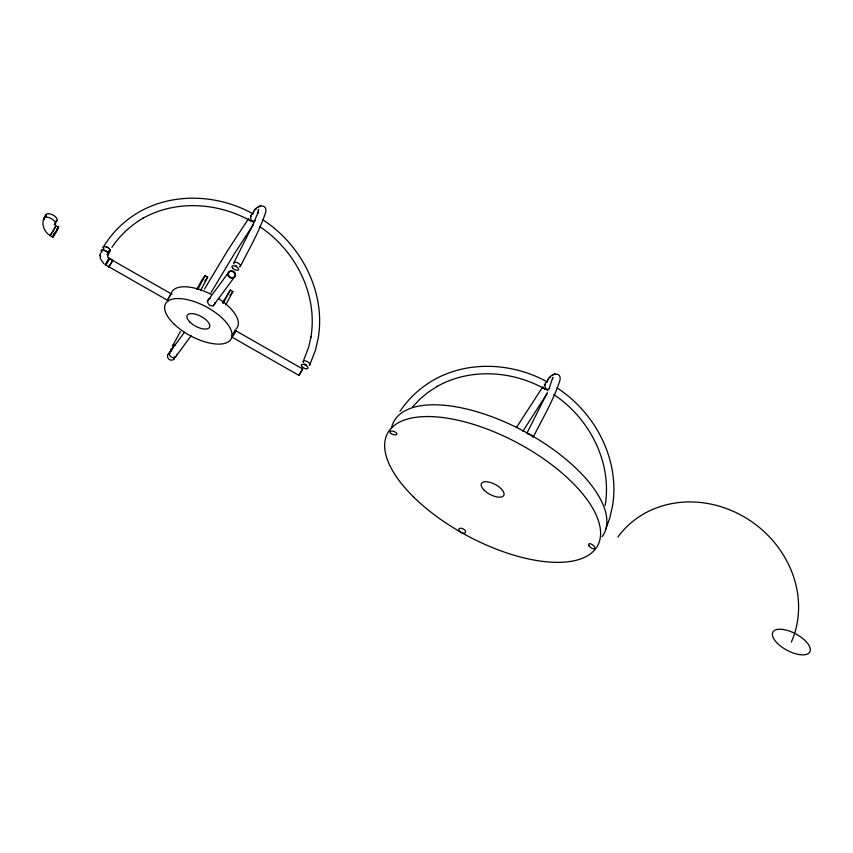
<?xml version="1.0" encoding="UTF-8"?>
<svg xmlns="http://www.w3.org/2000/svg" width="853" height="853" viewBox="0 0 853 853"><rect width="100%" height="100%" fill="white"/><g stroke="black" fill="none" stroke-linecap="round" stroke-linejoin="round"><path stroke-width="1.28" d="M103.831 263.705L100.323 258.576L100.27 253.096M99.886 255.719L99.918 255.1M250.675 216.993L250.75 216.321A2.751 1.621 -83.2 0 1 251.731 214.348L252.253 214.028M544.939 385.119L545.014 384.447A2.751 1.621 -83.2 0 1 545.995 382.464L546.517 382.155M105.847 265.304L106.177 264.163M109.77 258.619L105.868 265.283M605.15 505.573C612.422 462.529 589.551 418.205 553.757 394.587M168.35 300.789L105.218 264.707L105.431 264.067M105.218 264.707L108.896 258.246L172.029 294.317M234.65 330.09L302.719 368.986L299.04 375.448L299.68 373.966M54.795 224.734L56.959 220.447M112.159 260.57C113.694 260.005 104.077 274.303 111.338 262.692M57.535 229.041L53.696 235.023M605.843 529.041L609.735 518.176L612.465 506.277C620.248 460.257 595.565 412.863 557.094 387.923M108.779 266.552L108.736 266.36M549.257 388.254L552.787 377.357L552.883 378.86M303.305 361.214L308.551 347.512L311.004 336.882L310.887 337.447C318.158 294.402 295.287 250.078 259.493 226.461M309.767 364.903L315.471 350.05L318.201 338.161C325.985 292.131 301.301 244.736 262.831 219.797M547.168 392.945L526.951 433.111M54.165 233.989L54.56 233.242M169.321 296.695L169.928 295.533M168.627 298.049L167.721 299.702M233.935 262.628L252.904 224.819L258.064 212.344L257.617 213.602L258.523 209.23L258.619 210.734M240.386 266.317C249.332 248.49 259.675 231.088 265.752 212.002C267.458 202.342 254.866 205.776 253.106 212.568L253.949 211.565M299.787 373.763L300.501 372.441M533.402 436.789C542.775 418.194 553.629 400.046 560.016 380.129C561.722 370.469 549.129 373.902 547.37 380.694L548.212 379.692M111.679 262.329L112.575 260.208M46.297 214.348C40.411 220.895 42.842 231.259 49.869 235.343A6.152 0.597 -57.2 0 0 55.072 227.783M110.037 250.771L107.659 256.54A2.442 2.175 40.4 0 0 107.958 257.371L112.479 260.218M196.776 289.455L201.564 280.488L205.125 275.668L207.706 277.14L200.519 290.596M197.939 289.124L205.125 275.668M222.548 302.719L230.289 290.041L232.869 291.523L225.682 304.979M223.102 303.497L230.289 290.041M172.775 345.572L180.399 331.561M170.173 295.085L171.197 293.603M300.629 372.217L301.034 371.524M204.496 289.039L227.794 250.27L248.554 218.656M210.947 292.728L234.255 253.959L253.096 225.032M301.546 370.66L302.111 369.775M516.417 427.545L542.817 386.782M522.878 431.234L547.359 393.158M103.405 246.997C112.031 232.549 124.431 220.522 138.975 212.098C173.799 192.106 218.453 194.569 253.032 213.826M108.384 258.885L108.907 258.278M56.703 229.713L57.258 228.999M204.859 281L207.706 277.14M168.126 354.432L184.429 332.307M207.194 301.45L228.935 271.968M174.065 358.91L191.147 335.751M213.133 305.939L234.874 276.457A3.721 3.327 36.4 0 0 232.165 270.796A3.721 3.327 36.4 0 0 228.668 275.38A3.721 3.327 36.4 0 0 234.874 276.457M230.022 295.373L232.869 291.523M111.882 247.423C119.868 235.417 130.626 225.416 143.08 218.176L142.579 218.464C175.611 199.709 217.771 202.438 250.377 220.767M399.961 411.413C408.48 398.607 419.953 387.934 433.239 380.225C468.073 360.233 512.717 362.696 547.295 381.952A5.96 3.529 -83.2 0 0 546.517 382.048M167.38 300.373L171.25 293.656M255.463 209.774L256.327 208.75M549.727 377.9L550.59 376.877M412.543 406.924L419.932 399.119L428.227 392.22L437.344 386.302L436.843 386.59C469.875 367.835 512.035 370.565 544.64 388.883M250.633 216.289L251.187 215.969M545.078 384.308L545.643 384.01M552.435 375.075L553.629 374.446M553.768 374.403L554.972 373.763M258.171 206.948L260.709 205.637M253.725 222.558L252.008 221.375M547.989 390.685L546.272 389.501M232.123 337.223L299.04 375.448M55.925 225.864L56.98 226.482M57.514 226.791L58.217 227.207M53.366 234.98L53.888 235.289L52.929 237.091L50.124 235.439M617.903 537.038A101.944 91.196 36.4 0 1 745.842 517.899A101.944 91.196 36.4 0 1 791.349 642.053M103.682 248.692A3.924 1.738 28.1 0 1 104.62 246.432A3.924 1.738 28.1 0 1 109.525 248.895A3.924 1.738 28.1 0 1 108.747 251.23M101.72 252.061A3.924 1.738 28.1 0 1 102.808 249.918A3.924 1.738 28.1 0 1 107.627 252.339A3.924 1.738 28.1 0 1 107.02 254.716A3.721 1.653 28.1 0 0 107.425 252.36A3.721 1.653 28.1 0 0 102.925 250.1A3.721 1.653 28.1 0 0 101.763 252.008M172.828 346.734A3.721 1.653 28.1 0 1 175.355 345.369M171.506 351.041A3.721 1.653 28.1 0 1 172.69 348.717M251.614 221.034A5.939 3.998 -35.1 0 1 248.852 219.285M251.902 221.066A6.131 3.625 -83.2 0 1 250.611 217.014M252.253 213.922A5.96 3.529 -83.2 0 1 252.936 213.89M255.431 220.65A5.939 3.998 -35.1 0 1 252.2 221.098M103.65 248.479A3.721 1.653 28.1 0 1 104.855 246.57A3.721 1.653 28.1 0 1 109.376 248.895A3.721 1.653 28.1 0 1 108.768 251.113M303.487 362.589A3.721 1.653 28.1 0 1 304.628 360.776A3.721 1.653 28.1 0 1 308.967 362.781A3.721 1.653 28.1 0 1 309.244 365.244M306.696 364.935A3.721 1.653 28.1 0 1 306.035 364.647M304.937 364.007A3.721 1.653 28.1 0 1 304.66 363.794M234.106 264.003A3.721 1.653 28.1 0 1 235.481 262.212A3.721 1.653 28.1 0 1 239.938 264.569A3.721 1.653 28.1 0 1 239.298 266.754M236.665 266.072A3.721 1.653 28.1 0 1 236.014 265.72M174.684 356.874A3.721 3.327 36.4 0 1 171.517 360.147A3.721 3.327 36.4 0 1 167.572 356.959A3.721 3.327 36.4 0 1 170.173 353.238M176.784 354.326A3.87 3.465 36.4 0 1 173.522 357.642A3.87 3.465 36.4 0 1 169.406 354.475A3.87 3.465 36.4 0 1 171.826 350.508M172.701 346.83A3.924 1.738 28.1 0 1 175.313 345.284M545.877 389.16A5.939 3.998 -35.1 0 1 543.244 387.678M546.165 389.192A6.131 3.625 -83.2 0 1 544.875 385.14M527.399 433.825A3.721 1.653 28.1 0 1 532.88 437.131M549.695 388.765A5.939 3.998 -35.1 0 1 546.464 389.224M391.548 427.865A119.111 52.779 28.1 0 1 520.533 429.432A119.111 52.779 28.1 0 1 602.154 536.665M218.336 298.486A37.223 16.495 28.1 0 1 235.886 329.119M171.122 293.858A37.223 16.495 28.1 0 1 211.576 294.562M231.6 336.413A3.934 0.64 -57.3 0 1 235.044 330.985A3.934 0.64 -57.3 0 1 234.82 333.16A3.934 0.64 -57.3 0 1 231.526 337.116M214.999 302.357A3.934 3.465 50.5 0 1 211.832 305.843A3.934 3.465 50.5 0 1 207.769 302.442A3.934 3.465 50.5 0 1 210.264 298.39M46.371 216.267A6.152 2.73 28.1 0 1 52.598 214.839A6.152 2.73 28.1 0 1 55.925 221.066M44.463 219.647A6.152 2.73 28.3 0 1 50.764 218.336A6.152 2.73 28.3 0 1 54.123 224.552M54.56 228.38A6.152 0.533 -59.6 0 1 49.719 235.801M49.634 235.524A6.152 0.533 -59.6 0 1 49.815 234.991M56.671 229.35A6.152 0.533 -59.6 0 1 58.132 228.508A6.152 0.533 -59.6 0 1 53.142 236.835A6.152 0.533 -59.6 0 1 54.261 233.359M55.669 225.075A6.152 0.629 -61.5 0 1 55.712 225.192M55.456 226.184A6.152 0.629 -61.5 0 1 54.432 228.519M777.531 643.471A20.962 9.287 28.1 0 0 809.55 652.385A20.962 9.287 28.1 0 0 786.956 630.303A20.962 9.287 28.1 0 0 777.531 643.471M302.303 366.939A3.721 1.653 28.1 0 0 307.922 368.357A3.721 1.653 28.1 0 0 303.732 364.466A3.721 1.653 28.1 0 0 302.303 366.939M232.922 268.354A3.721 1.653 28.1 0 0 238.552 269.783A3.721 1.653 28.1 0 0 234.351 265.88A3.721 1.653 28.1 0 0 232.922 268.354M228.273 275.914A3.721 3.327 36.4 0 0 234.479 276.99A3.721 3.327 36.4 0 0 231.771 271.329A3.721 3.327 36.4 0 0 228.273 275.914M459.586 531.291A3.721 2.069 27.5 0 0 465.45 532.571A3.721 2.069 27.5 0 0 461.644 528.327A3.721 2.069 27.5 0 0 459.586 531.291M589.199 546.059A3.721 1.663 36.5 0 0 594.616 548.564A3.721 1.663 36.5 0 0 591.364 544.097A3.721 1.663 36.5 0 0 589.199 546.059M391.079 433.537A3.721 1.61 19.7 0 0 396.88 434.252A3.721 1.61 19.7 0 0 392.252 431.01A3.721 1.61 19.7 0 0 391.079 433.537M484.227 490.262A12.656 5.608 28.1 0 0 503.59 495.721A12.656 5.608 28.1 0 0 490.038 482.382A12.656 5.608 28.1 0 0 484.227 490.262M413.641 497.054A119.111 52.779 28.1 0 0 595.874 548.447A119.111 52.779 28.1 0 0 468.35 422.853A119.111 52.779 28.1 0 0 413.641 497.054M173.671 323.703A37.223 16.495 28.1 0 0 230.619 339.761A37.223 16.495 28.1 0 0 190.773 300.512A37.223 16.495 28.1 0 0 173.671 323.703M189.963 322.135A12.656 5.608 28.1 0 0 209.326 327.595A12.656 5.608 28.1 0 0 195.774 314.256A12.656 5.608 28.1 0 0 189.963 322.135"/></g></svg>
